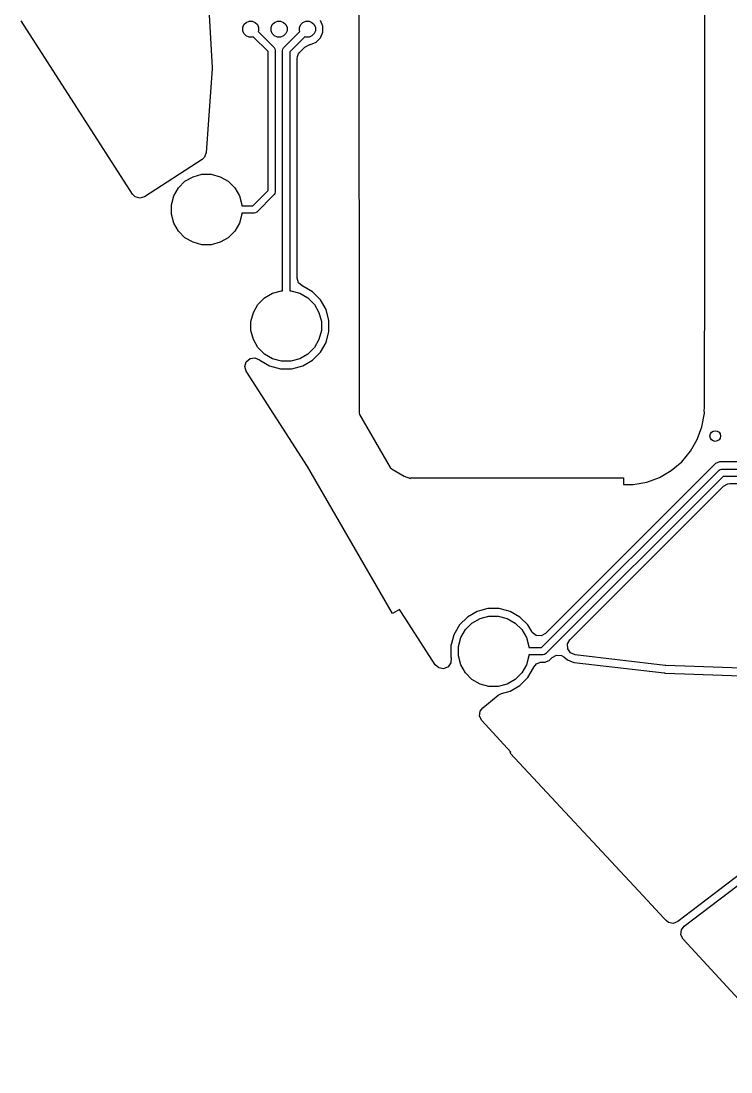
# Model space of a CAD drawing. Extents: x -27.9 to 25.2, y -6.7 to 48.3.
# Drawn here: x -21.42 to -11.42, y 6.21 to 21.01 of the extents above; entities that cross this region are included whole.
import ezdxf

# ---------------------------------------------------------------- set-up
doc = ezdxf.new("R2010")
doc.units = 0
doc.layers.add('BLACK', color=7, linetype='CONTINUOUS')

msp = doc.modelspace()

# ---------------------------------------------------------------- linework, layer by layer
at = {"layer": 'BLACK', "linetype": 'CONTINUOUS'}
for p, q in [((-18.835668, 22.301502), (-18.726114, 20.349436)), ((-11.793695, 17.731245), (-11.789312, 22.261396)), ((-16.666006, 22.133014), (-16.656262, 15.652742)), ((-17.169268, 20.934547), (-17.202213, 21.014083)), ((-19.84974, 18.567161), (-21.418005, 21.005946)), ((-18.297772, 20.913801), (-18.280705, 20.955004)), ((-18.297772, 20.869203), (-18.297772, 20.913801)), ((-18.280705, 20.828), (-18.297772, 20.869203)), ((-18.280705, 20.955004), (-18.24917, 20.986539)), ((-18.24917, 20.986539), (-18.207967, 21.003606)), ((-18.207967, 21.003606), (-18.163369, 21.003606)), ((-18.163369, 21.003606), (-18.122166, 20.986539)), ((-18.122166, 20.986539), (-18.090631, 20.955004)), ((-18.090631, 20.955004), (-18.073564, 20.913801)), ((-18.073564, 20.869203), (-18.078826, 20.856502)), ((-18.073564, 20.913801), (-18.073564, 20.869203)), ((-17.897772, 20.913801), (-17.880705, 20.955004)), ((-17.897772, 20.869203), (-17.897772, 20.913801)), ((-17.880705, 20.828), (-17.897772, 20.869203)), ((-17.880705, 20.955004), (-17.84917, 20.986539)), ((-17.84917, 20.986539), (-17.807967, 21.003606)), ((-17.807967, 21.003606), (-17.763369, 21.003606)), ((-17.763369, 21.003606), (-17.722166, 20.986539)), ((-17.722166, 20.986539), (-17.690631, 20.955004)), ((-17.690631, 20.955004), (-17.673564, 20.913801)), ((-17.673564, 20.869203), (-17.690631, 20.828)), ((-17.673564, 20.913801), (-17.673564, 20.869203)), ((-17.497772, 20.913801), (-17.480705, 20.955004)), ((-17.497772, 20.869203), (-17.497772, 20.913801)), ((-17.492511, 20.856502), (-17.497772, 20.869203)), ((-17.480705, 20.955004), (-17.44917, 20.986539)), ((-17.44917, 20.986539), (-17.407967, 21.003606)), ((-17.407967, 21.003606), (-17.363369, 21.003606)), ((-17.363369, 21.003606), (-17.322166, 20.986539)), ((-17.322166, 20.986539), (-17.290631, 20.955004)), ((-17.290631, 20.955004), (-17.273564, 20.913801)), ((-17.273564, 20.869203), (-17.290631, 20.828)), ((-17.273564, 20.913801), (-17.273564, 20.869203)), ((-17.169268, 20.848457), (-17.169268, 20.934547)), ((-18.24917, 20.796465), (-18.280705, 20.828)), ((-18.207967, 20.779398), (-18.24917, 20.796465)), ((-18.163369, 20.779398), (-18.207967, 20.779398)), ((-18.150668, 20.78466), (-18.163369, 20.779398)), ((-17.940668, 20.57466), (-18.150668, 20.78466)), ((-18.078826, 20.856502), (-17.853947, 20.631623)), ((-17.84917, 20.796465), (-17.880705, 20.828)), ((-17.807967, 20.779398), (-17.84917, 20.796465)), ((-17.763369, 20.779398), (-17.807967, 20.779398)), ((-17.722166, 20.796465), (-17.763369, 20.779398)), ((-17.690631, 20.828), (-17.722166, 20.796465)), ((-17.721589, 20.627423), (-17.492511, 20.856502)), ((-17.420669, 20.78466), (-17.634868, 20.57046)), ((-17.407967, 20.779398), (-17.420669, 20.78466)), ((-17.363369, 20.779398), (-17.407967, 20.779398)), ((-17.322166, 20.796465), (-17.363369, 20.779398)), ((-17.290631, 20.828), (-17.322166, 20.796465)), ((-17.263087, 20.708047), (-17.202213, 20.768921)), ((-17.202213, 20.768921), (-17.169268, 20.848457)), ((-17.940668, 18.618344), (-17.940668, 20.57466)), ((-17.853947, 20.631623), (-17.842935, 20.615143)), ((-17.842935, 20.615143), (-17.842935, 20.615142)), ((-17.842935, 20.615142), (-17.839068, 20.595702)), ((-17.839068, 20.595702), (-17.839068, 18.597302)), ((-17.736468, 20.591502), (-17.732601, 20.610942)), ((-17.736468, 17.207224), (-17.736468, 20.591502)), ((-17.732601, 20.610942), (-17.721589, 20.627423)), ((-17.634868, 20.57046), (-17.634868, 17.207224)), ((-17.496449, 20.564487), (-17.422153, 20.638783)), ((-17.422153, 20.638783), (-17.36083, 20.672268)), ((-17.36083, 20.672268), (-17.352216, 20.673195)), ((-17.352216, 20.673195), (-17.342628, 20.675102)), ((-17.342628, 20.675102), (-17.342623, 20.675102)), ((-17.342623, 20.675102), (-17.263087, 20.708047)), ((-17.532768, 20.476806), (-17.524124, 20.506247)), ((-17.532768, 17.388354), (-17.532768, 20.476806)), ((-17.524124, 20.506247), (-17.5176, 20.536233)), ((-17.5176, 20.536233), (-17.513846, 20.541249)), ((-17.513846, 20.541249), (-17.513083, 20.543845)), ((-17.513083, 20.543845), (-17.496449, 20.564487)), ((-18.726239, 20.333583), (-18.811246, 19.152924)), ((-18.726114, 20.349436), (-18.726239, 20.333583)), ((-18.811246, 19.152924), (-18.835694, 19.087471)), ((-18.867279, 19.057907), (-19.677797, 18.530308)), ((-18.835694, 19.087471), (-18.867279, 19.057907)), ((-19.110049, 18.748179), (-18.99701, 18.813442)), ((-18.99701, 18.813442), (-18.870931, 18.847224)), ((-18.870931, 18.847224), (-18.740405, 18.847224)), ((-18.740405, 18.847224), (-18.614326, 18.813442)), ((-18.614326, 18.813442), (-18.501287, 18.748179)), ((-19.267608, 18.542844), (-19.202345, 18.655883)), ((-19.202345, 18.655883), (-19.110049, 18.748179)), ((-18.501287, 18.748179), (-18.408991, 18.655883)), ((-18.408991, 18.655883), (-18.343728, 18.542844)), ((-19.811873, 18.529525), (-19.84974, 18.567161)), ((-19.74472, 18.510232), (-19.811873, 18.529525)), ((-19.677797, 18.530308), (-19.74472, 18.510232)), ((-19.30139, 18.416765), (-19.267608, 18.542844)), ((-18.343728, 18.542844), (-18.309946, 18.416765)), ((-18.15671, 18.402302), (-17.940668, 18.618344)), ((-17.853947, 18.561381), (-18.099747, 18.315581)), ((-17.842935, 18.577862), (-17.853947, 18.561381)), ((-17.839068, 18.597302), (-17.842935, 18.577862)), ((-19.30139, 18.286239), (-19.30139, 18.416765)), ((-18.309946, 18.416765), (-18.309946, 18.402302)), ((-18.309946, 18.402302), (-18.15671, 18.402302)), ((-19.267608, 18.16016), (-19.30139, 18.286239)), ((-18.309946, 18.286239), (-18.343728, 18.16016)), ((-18.135668, 18.300702), (-18.309946, 18.300702)), ((-18.309946, 18.300702), (-18.309946, 18.286239)), ((-18.116228, 18.304569), (-18.135668, 18.300702)), ((-18.099747, 18.315581), (-18.116228, 18.304569)), ((-19.202345, 18.047121), (-19.267608, 18.16016)), ((-18.343728, 18.16016), (-18.408991, 18.047121)), ((-19.110049, 17.954825), (-19.202345, 18.047121)), ((-18.99701, 17.889562), (-19.110049, 17.954825)), ((-18.501287, 17.954825), (-18.614326, 17.889562)), ((-18.408991, 18.047121), (-18.501287, 17.954825)), ((-18.870931, 17.85578), (-18.99701, 17.889562)), ((-18.740405, 17.85578), (-18.870931, 17.85578)), ((-18.614326, 17.889562), (-18.740405, 17.85578)), ((-11.795797, 15.558089), (-11.793695, 17.731245)), ((-17.532689, 17.383929), (-17.532768, 17.388354)), ((-17.510625, 17.317635), (-17.532689, 17.383929)), ((-17.460127, 17.27694), (-17.510625, 17.317635)), ((-17.990049, 17.108179), (-17.87701, 17.173442)), ((-17.87701, 17.173442), (-17.750931, 17.207224)), ((-17.750931, 17.207224), (-17.736468, 17.207224)), ((-17.634868, 17.207224), (-17.620405, 17.207224)), ((-17.620405, 17.207224), (-17.494326, 17.173442)), ((-17.494326, 17.173442), (-17.381287, 17.108179)), ((-17.460304, 17.276632), (-17.460127, 17.27694)), ((-17.458333, 17.275494), (-17.460304, 17.276632)), ((-17.456222, 17.273793), (-17.458333, 17.275494)), ((-17.453266, 17.272569), (-17.456222, 17.273793)), ((-17.31597, 17.193302), (-17.453266, 17.272569)), ((-17.203868, 17.0812), (-17.31597, 17.193302)), ((-18.082345, 17.015883), (-17.990049, 17.108179)), ((-17.381287, 17.108179), (-17.288991, 17.015883)), ((-17.124601, 16.943904), (-17.203868, 17.0812)), ((-18.18139, 16.776765), (-18.147608, 16.902844)), ((-18.147608, 16.902844), (-18.082345, 17.015883)), ((-17.288991, 17.015883), (-17.223728, 16.902844)), ((-17.223728, 16.902844), (-17.189946, 16.776765)), ((-17.083568, 16.79077), (-17.124601, 16.943904)), ((-18.18139, 16.646239), (-18.18139, 16.776765)), ((-17.189946, 16.776765), (-17.189946, 16.646239)), ((-17.083568, 16.632234), (-17.083568, 16.79077)), ((-18.147608, 16.52016), (-18.18139, 16.646239)), ((-17.189946, 16.646239), (-17.223728, 16.52016)), ((-17.124601, 16.4791), (-17.083568, 16.632234)), ((-18.082345, 16.407121), (-18.147608, 16.52016)), ((-17.223728, 16.52016), (-17.288991, 16.407121)), ((-17.203868, 16.341804), (-17.124601, 16.4791)), ((-17.990049, 16.314825), (-18.082345, 16.407121)), ((-17.87701, 16.249562), (-17.990049, 16.314825)), ((-17.381287, 16.314825), (-17.494326, 16.249562)), ((-17.288991, 16.407121), (-17.381287, 16.314825)), ((-17.31597, 16.229702), (-17.203868, 16.341804)), ((-18.266423, 16.141363), (-18.246757, 16.208408)), ((-18.246721, 16.07433), (-18.266423, 16.141363)), ((-18.246757, 16.208408), (-18.193966, 16.254177)), ((-18.193966, 16.254177), (-18.12481, 16.26414)), ((-18.12481, 16.26414), (-18.061246, 16.235132)), ((-18.061246, 16.235132), (-18.055632, 16.229907)), ((-18.055632, 16.229907), (-18.05537, 16.229706)), ((-18.05537, 16.229706), (-18.055366, 16.229702)), ((-18.055366, 16.229702), (-17.91807, 16.150435)), ((-17.91807, 16.150435), (-17.764936, 16.109402)), ((-17.750931, 16.21578), (-17.87701, 16.249562)), ((-17.620405, 16.21578), (-17.750931, 16.21578)), ((-17.494326, 16.249562), (-17.620405, 16.21578)), ((-17.6064, 16.109402), (-17.453266, 16.150435)), ((-17.453266, 16.150435), (-17.31597, 16.229702)), ((-17.383486, 14.731927), (-18.246721, 16.07433)), ((-17.764936, 16.109402), (-17.764934, 16.109402)), ((-17.764934, 16.109402), (-17.606402, 16.109402)), ((-17.606402, 16.109402), (-17.6064, 16.109402)), ((-16.659095, 15.545753), (-16.659102, 15.502466)), ((-16.659087, 15.598761), (-16.659095, 15.545764)), ((-16.659095, 15.545764), (-16.659095, 15.545753)), ((-16.659085, 15.62569), (-16.65909, 15.598761)), ((-16.65909, 15.598761), (-16.659087, 15.598761)), ((-16.656836, 15.629586), (-16.659085, 15.62569)), ((-16.656307, 15.649216), (-16.656836, 15.629586)), ((-16.656262, 15.652742), (-16.656307, 15.649216)), ((-11.799293, 15.528291), (-11.796884, 15.552656)), ((-11.796884, 15.552656), (-11.7958, 15.558084)), ((-11.7958, 15.558084), (-11.795797, 15.558089)), ((-16.659102, 15.502466), (-16.659101, 15.502461)), ((-16.659101, 15.502461), (-16.659101, 15.50246)), ((-16.659101, 15.50246), (-16.655866, 15.484102)), ((-16.655866, 15.484102), (-16.652709, 15.466185)), ((-16.652709, 15.466185), (-16.220383, 14.717373)), ((-11.832519, 15.293256), (-11.799273, 15.482263)), ((-11.799273, 15.482263), (-11.799293, 15.528291)), ((-11.898081, 15.112892), (-11.832519, 15.293256)), ((-11.993967, 14.946654), (-11.898081, 15.112892)), ((-12.117263, 14.799593), (-11.993967, 14.946654)), ((-12.264224, 14.676175), (-12.117263, 14.799593)), ((-16.188681, 12.662464), (-17.383486, 14.731927)), ((-16.220383, 14.717373), (-16.192134, 14.693677)), ((-16.192134, 14.693677), (-16.025315, 14.59741)), ((-14.08991, 12.182302), (-11.591389, 14.680823)), ((-11.642082, 14.774523), (-14.034733, 12.381872)), ((-12.430383, 14.580153), (-12.264224, 14.676175)), ((-11.585883, 14.797802), (-11.642082, 14.774523)), ((-11.591389, 14.680823), (-11.574909, 14.691835)), ((-10.605968, 14.797802), (-11.585883, 14.797802)), ((-11.574909, 14.691835), (-11.574908, 14.691835)), ((-11.574908, 14.691835), (-11.555468, 14.695702)), ((-11.555468, 14.695702), (-10.379868, 14.695702)), ((-16.025315, 14.59741), (-15.935668, 14.564811)), ((-15.935668, 14.564811), (-15.935668, 14.571502)), ((-15.935668, 14.571502), (-12.935668, 14.571502)), ((-11.534426, 14.594102), (-14.032947, 12.095581)), ((-12.935668, 14.571502), (-12.935668, 14.481259)), ((-12.799673, 14.481041), (-12.610692, 14.514443)), ((-12.610692, 14.514443), (-12.430383, 14.580153)), ((-10.38351, 14.594102), (-11.534426, 14.594102)), ((-13.692437, 12.2917), (-11.528454, 14.455684)), ((-12.935668, 14.481259), (-12.922877, 14.481176)), ((-12.922877, 14.481176), (-12.922556, 14.480991)), ((-12.922556, 14.480991), (-12.895973, 14.481002)), ((-12.895973, 14.481002), (-12.87779, 14.480885)), ((-12.87779, 14.480885), (-12.865977, 14.480808)), ((-12.865977, 14.480808), (-12.863809, 14.481015)), ((-12.863809, 14.481015), (-12.799673, 14.481041)), ((-11.528454, 14.455684), (-11.467131, 14.489168)), ((-11.467131, 14.489168), (-11.440773, 14.492002)), ((-11.440773, 14.492002), (-10.572823, 14.492002)), ((-14.844936, 12.733602), (-14.929092, 12.711052)), ((-14.6864, 12.733602), (-14.844936, 12.733602)), ((-14.602244, 12.711052), (-14.6864, 12.733602)), ((-16.089527, 12.719711), (-16.188681, 12.662464)), ((-16.000846, 12.581805), (-16.089527, 12.719711)), ((-15.588484, 11.940548), (-16.000846, 12.581805)), ((-15.135368, 12.613301), (-15.247467, 12.501202)), ((-15.135365, 12.613303), (-15.135368, 12.613301)), ((-14.998071, 12.692569), (-15.135365, 12.613303)), ((-15.070049, 12.528179), (-14.95701, 12.593442)), ((-14.929092, 12.711052), (-14.998071, 12.692569)), ((-14.95701, 12.593442), (-14.830931, 12.627224)), ((-14.830931, 12.627224), (-14.700405, 12.627224)), ((-14.700405, 12.627224), (-14.574326, 12.593442)), ((-14.533265, 12.692569), (-14.602244, 12.711052)), ((-14.574326, 12.593442), (-14.461287, 12.528179)), ((-14.39597, 12.613302), (-14.533266, 12.692569)), ((-14.533266, 12.692569), (-14.533265, 12.692569)), ((-14.283868, 12.5012), (-14.39597, 12.613302)), ((-15.247469, 12.501199), (-15.326735, 12.363905)), ((-15.247467, 12.501202), (-15.247469, 12.501199)), ((-15.227608, 12.322844), (-15.162345, 12.435883)), ((-15.162345, 12.435883), (-15.070049, 12.528179)), ((-14.461287, 12.528179), (-14.368991, 12.435883)), ((-14.368991, 12.435883), (-14.303728, 12.322844)), ((-14.283867, 12.501199), (-14.283868, 12.5012)), ((-14.283866, 12.501197), (-14.283867, 12.501199)), ((-14.229801, 12.407553), (-14.283866, 12.501197)), ((-15.346545, 12.289972), (-15.35925, 12.242557)), ((-15.326735, 12.363905), (-15.346545, 12.289972)), ((-15.26139, 12.196765), (-15.227608, 12.322844)), ((-14.303728, 12.322844), (-14.269946, 12.196765)), ((-14.221681, 12.395243), (-14.229801, 12.407553)), ((-14.165748, 12.353371), (-14.221681, 12.395243)), ((-14.096056, 12.348387), (-14.165748, 12.353371)), ((-14.034733, 12.381872), (-14.096056, 12.348387)), ((-13.7246, 12.235847), (-13.692437, 12.2917)), ((-15.35925, 12.242557), (-15.367768, 12.210769)), ((-15.367768, 12.210769), (-15.367768, 12.052232)), ((-15.26139, 12.066239), (-15.26139, 12.196765)), ((-14.269946, 12.196765), (-14.269946, 12.182302)), ((-14.269946, 12.182302), (-14.08991, 12.182302)), ((-13.72278, 12.166001), (-13.7246, 12.235847)), ((-13.683487, 12.108227), (-13.72278, 12.166001)), ((-15.367768, 12.052232), (-15.364412, 12.039708)), ((-15.364412, 12.039708), (-15.366075, 11.969859)), ((-15.227608, 11.94016), (-15.26139, 12.066239)), ((-14.269946, 12.066239), (-14.303728, 11.94016)), ((-14.068868, 12.080702), (-14.269946, 12.080702)), ((-14.269946, 12.080702), (-14.269946, 12.066239)), ((-14.049428, 12.084569), (-14.068868, 12.080702)), ((-14.032947, 12.095581), (-14.049428, 12.084569)), ((-14.01938, 11.986503), (-13.982257, 12.001879)), ((-13.982257, 12.001879), (-13.941639, 12.042498)), ((-13.941639, 12.042498), (-13.880323, 12.07598)), ((-13.880323, 12.07598), (-13.810631, 12.070998)), ((-13.810631, 12.070998), (-13.775227, 12.050611)), ((-13.775227, 12.050611), (-13.725427, 12.00968)), ((-13.725427, 12.00968), (-13.725424, 12.009679)), ((-13.725424, 12.009679), (-13.661146, 11.982324)), ((-13.619197, 12.080867), (-13.683487, 12.108227)), ((-12.350661, 11.932088), (-13.619197, 12.080867)), ((-15.538369, 11.89608), (-15.588484, 11.940548)), ((-15.469467, 11.884493), (-15.538369, 11.89608)), ((-15.405238, 11.911996), (-15.469467, 11.884493)), ((-15.366075, 11.969859), (-15.405238, 11.911996)), ((-15.162345, 11.827121), (-15.227608, 11.94016)), ((-14.303728, 11.94016), (-14.368991, 11.827121)), ((-14.283868, 11.761804), (-14.204601, 11.8991)), ((-14.204601, 11.8991), (-14.2046, 11.899107)), ((-14.2046, 11.899107), (-14.203377, 11.902056)), ((-14.203377, 11.902056), (-14.201677, 11.904167)), ((-14.201677, 11.904167), (-14.200538, 11.906138)), ((-14.200538, 11.906138), (-14.200231, 11.905961)), ((-14.200231, 11.905961), (-14.159535, 11.956459)), ((-14.159535, 11.956459), (-14.107012, 11.97726)), ((-14.107012, 11.97726), (-14.097966, 11.978602)), ((-14.097966, 11.978602), (-14.038455, 11.978602)), ((-14.038455, 11.978602), (-14.038454, 11.978602)), ((-14.038454, 11.978602), (-14.01938, 11.986503)), ((-13.661146, 11.982324), (-13.661136, 11.98232)), ((-13.661136, 11.98232), (-13.631673, 11.974496)), ((-13.631673, 11.974496), (-12.363137, 11.825717)), ((-12.340643, 11.931323), (-12.350661, 11.932088)), ((-11.144499, 11.888604), (-12.340643, 11.931323)), ((-15.070049, 11.734825), (-15.162345, 11.827121)), ((-14.95701, 11.669562), (-15.070049, 11.734825)), ((-14.461287, 11.734825), (-14.574326, 11.669562)), ((-14.368991, 11.827121), (-14.461287, 11.734825)), ((-14.39597, 11.649702), (-14.283868, 11.761804)), ((-12.363137, 11.825717), (-12.358816, 11.825299)), ((-12.358816, 11.825299), (-12.348798, 11.824534)), ((-12.348798, 11.824534), (-12.344466, 11.824291)), ((-12.344466, 11.824291), (-11.148322, 11.781572)), ((-14.830931, 11.63578), (-14.95701, 11.669562)), ((-14.700405, 11.63578), (-14.830931, 11.63578)), ((-14.574326, 11.669562), (-14.700405, 11.63578)), ((-14.654447, 11.537965), (-14.533266, 11.570435)), ((-14.533266, 11.570435), (-14.39597, 11.649702)), ((-14.918682, 11.334231), (-14.701315, 11.513795)), ((-14.701315, 11.513795), (-14.654447, 11.537965)), ((-14.961858, 11.217313), (-14.953995, 11.286738)), ((-14.953995, 11.286738), (-14.918682, 11.334231)), ((-14.930939, 11.154658), (-14.961858, 11.217313)), ((-14.52133, 10.709668), (-14.930939, 11.154658)), ((-14.534342, 10.697533), (-14.52133, 10.709668)), ((-12.659207, 8.686697), (-14.534342, 10.697533)), ((-10.855669, 9.331502), (-12.172273, 8.324169)), ((-12.081482, 8.258782), (-10.824903, 9.22019)), ((-12.369935, 8.372438), (-12.659207, 8.686697)), ((-12.338854, 8.338672), (-12.369935, 8.372438)), ((-12.305902, 8.313201), (-12.338854, 8.338672)), ((-12.237477, 8.299067), (-12.305902, 8.313201)), ((-12.172273, 8.324169), (-12.237477, 8.299067)), ((-12.128284, 8.13898), (-12.120421, 8.208405)), ((-12.120421, 8.208405), (-12.081482, 8.258782)), ((-12.097364, 8.076324), (-12.128284, 8.13898)), ((-10.37674, 6.207073), (-12.097364, 8.076324))]:
    msp.add_line(p, q, dxfattribs=at)
at = {"layer": 'BLACK'}
msp.add_circle((-11.645668, 15.161502), 0.075, dxfattribs=at)

doc.saveas('drawing.dxf')
